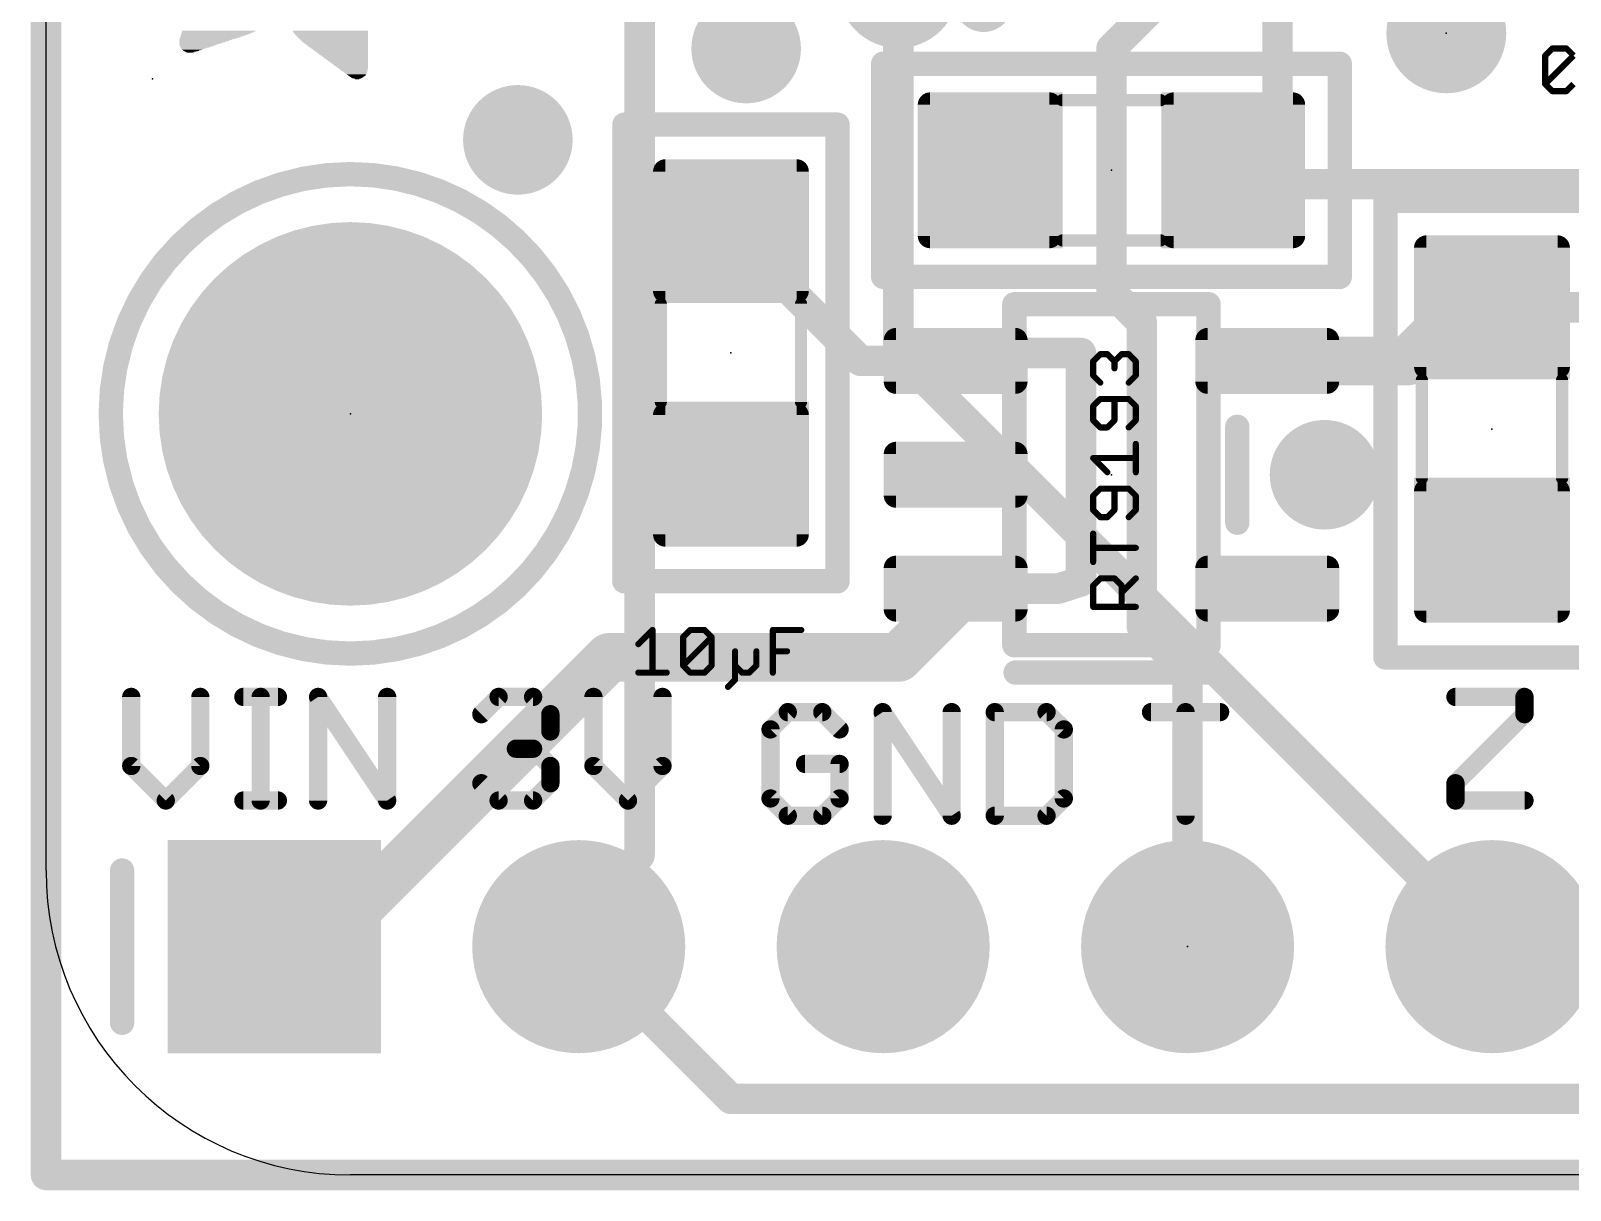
# Model space of a CAD drawing. Extents: x -1.8 to 17.6, y -13.6 to 5.7.
# Drawn here: x -1.75 to 11.09, y -13.56 to -3.89 of the extents above; entities that cross this region are included whole.
import ezdxf

# ---------------------------------------------------------------- set-up
doc = ezdxf.new("R2010")
doc.units = 0
for name, color, linetype in [('1', 12, 'CONTINUOUS'), ('16', 132, 'CONTINUOUS'), ('17', 110, 'CONTINUOUS'), ('18', 110, 'CONTINUOUS'), ('20', 53, 'CONTINUOUS'), ('21', 40, 'CONTINUOUS'), ('23', 40, 'CONTINUOUS'), ('27', 253, 'CONTINUOUS'), ('51', 253, 'CONTINUOUS')]:
    doc.layers.add(name, color=color, linetype=linetype)

# ---------------------------------------------------------------- blocks, each defined once
blk = doc.blocks.new('RECT')
blk.add_solid([(-0.5, -0.5), (0.5, -0.5), (-0.5, 0.5), (0.5, 0.5)])
blk = doc.blocks.new('RECT192000X208000R17')
at = {"const_width": 0.102}
blk.add_lwpolyline([(0.549, -0.548), (0.549, 0.548, 0.4142), (0.498, 0.599), (-0.498, 0.599, 0.4142), (-0.549, 0.548), (-0.549, -0.548, 0.4142), (-0.498, -0.599), (0.498, -0.599, 0.4142)], format="xyb", close=True, dxfattribs=at)
blk.add_solid([(-0.5234, -0.5734), (0.5234, -0.5734), (-0.5234, 0.5734), (0.5234, 0.5734)])
blk = doc.blocks.new('PIE')
at = {"const_width": 0.5}
blk.add_lwpolyline([(0, -0.25, 1), (0, 0.25, 1), (0, -0.25)], format="xyb", dxfattribs=at)
blk = doc.blocks.new('SQUAREP')
blk.add_solid([(-0.5, -0.5), (0.5, -0.5), (-0.5, 0.5), (0.5, 0.5)])
blk = doc.blocks.new('ROUNDP')
at = {"const_width": 0.5}
blk.add_lwpolyline([(0, -0.25, 1), (0, 0.25, 1), (0, -0.25)], format="xyb", dxfattribs=at)
blk = doc.blocks.new('RECT88000X192000R37')
at = {"const_width": 0.1018}
blk.add_lwpolyline([(0.2241, -0.4982), (0.2241, 0.4982, 0.4142), (0.1733, 0.5491), (-0.1733, 0.5491, 0.4142), (-0.2241, 0.4982), (-0.2241, -0.4982, 0.4142), (-0.1733, -0.5491), (0.1733, -0.5491, 0.4142)], format="xyb", close=True, dxfattribs=at)
blk.add_solid([(-0.1987, -0.5237), (0.1987, -0.5237), (-0.1987, 0.5237), (0.1987, 0.5237)])
blk = doc.blocks.new('ROUNDV')
at = {"const_width": 0.5}
blk.add_lwpolyline([(0, -0.25, 1), (0, 0.25, 1), (0, -0.25)], format="xyb", dxfattribs=at)

msp = doc.modelspace()

# ---------------------------------------------------------------- linework, layer by layer
at = {"layer": '1'}
for points, const_width in [([(-1.6256, -13.4366), (-1.6256, 5.6134)], 0.254), ([(8.6494, -2.872), (8.6494, -5.1696)], 0.254), ([(7.6494, -3.6536), (7.2644, -4.0386)], 0.254), ([(7.2644, -4.0386), (7.2644, -6.0706)], 0.254), ([(8.6494, -5.1696), (8.2804, -5.0546)], 0.254), ([(8.6494, -5.1696), (12.0904, -5.1696)], 0.254), ([(5.1714, -6.6446), (4.0894, -5.5626)], 0.254), ([(9.7384, -6.6446), (10.5664, -5.8166)], 0.4064), ([(10.5664, -5.8166), (10.4394, -6.1976)], 0.4064), ([(7.2644, -6.0706), (7.5184, -6.3246)], 0.254), ([(11.5824, -6.1976), (10.4394, -6.1976)], 0.254), ([(7.5184, -6.3246), (7.5184, -8.8646)], 0.254), ([(5.9643, -6.6446), (5.1714, -6.6446)], 0.254), ([(6.5383, -6.5786), (5.9643, -6.6446)], 0.254), ([(6.5024, -6.5786), (6.5383, -6.5786)], 0.254), ([(7.0104, -6.5786), (6.5383, -6.5786)], 0.254), ([(7.0104, -8.4836), (7.0104, -6.5786)], 0.254), ([(8.5645, -6.6446), (9.7384, -6.6446)], 0.4064), ([(5.4864, -9.1186), (6.0604, -8.5446)], 0.4064), ([(6.0604, -8.5446), (5.9643, -8.5446)], 0.4064), ([(5.9643, -8.5446), (6.8224, -8.5446)], 0.254), ([(6.8224, -8.5446), (7.0104, -8.4836)], 0.254), ([(7.5184, -8.8646), (7.8994, -9.2456)], 0.254), ([(3.0734, -9.1186), (0.6604, -11.5316)], 0.4064), ([(3.0734, -9.1186), (5.4864, -9.1186)], 0.4064), ([(7.8994, -9.2456), (7.8994, -11.5316)], 0.254), ([(0.6604, -11.5316), (0.2794, -11.5316)], 0.4064), ([(4.0894, -12.8016), (2.8194, -11.5316)], 0.254), ([(11.4554, -12.8016), (4.0894, -12.8016)], 0.254), ([(17.4244, -13.4366), (-1.6256, -13.4366)], 0.254)]:
    msp.add_lwpolyline(points, dxfattribs=dict(at, const_width=const_width))
for points, const_width in [([(7.3279, -4.0386, 1), (7.2009, -4.0386)], 0.127), ([(7.2195, -3.9937, 1), (7.3093, -4.0835)], 0.127), ([(8.2993, -4.994, 1), (8.2615, -5.1152)], 0.127), ([(8.6494, -5.1061, 1), (8.6494, -5.2331)], 0.127), ([(8.5859, -5.1696, 1), (8.7129, -5.1696)], 0.127), ([(8.6305, -5.2302, 1), (8.6683, -5.109)], 0.127), ([(4.1343, -5.5177, 1), (4.0445, -5.6075)], 0.127), ([(10.6628, -5.8487, 1), (10.47, -5.7845)], 0.2032), ([(10.6382, -5.8884, 1), (10.4946, -5.7448)], 0.2032), ([(7.3093, -6.0257, 1), (7.2195, -6.1155)], 0.127), ([(7.2009, -6.0706, 1), (7.3279, -6.0706)], 0.127), ([(10.343, -6.1655, 1), (10.5358, -6.2297)], 0.2032), ([(10.4394, -6.1341, 1), (10.4394, -6.2611)], 0.127), ([(7.5819, -6.3246, 1), (7.4549, -6.3246)], 0.127), ([(7.4735, -6.3695, 1), (7.5633, -6.2797)], 0.127), ([(5.1714, -6.5811, 1), (5.1714, -6.7081)], 0.127), ([(5.1265, -6.6895, 1), (5.2163, -6.5997)], 0.127), ([(5.957, -6.5815, 1), (5.9716, -6.7077)], 0.127), ([(5.9643, -6.7081, 1), (5.9643, -6.5811)], 0.127), ([(6.5024, -6.5151, 1), (6.5024, -6.6421)], 0.127), ([(6.5383, -6.5151, 1), (6.5383, -6.6421)], 0.127), ([(6.5456, -6.6417, 1), (6.531, -6.5155)], 0.127), ([(6.5383, -6.6421, 1), (6.5383, -6.5151)], 0.127), ([(7.0739, -6.5786, 1), (6.9469, -6.5786)], 0.127), ([(7.0104, -6.6421, 1), (7.0104, -6.5151)], 0.127), ([(8.5645, -6.543, 1), (8.5645, -6.7462)], 0.2032), ([(9.6666, -6.5728, 1), (9.8102, -6.7164)], 0.2032), ([(9.7384, -6.7462, 1), (9.7384, -6.543)], 0.2032), ([(5.9643, -8.443, 1), (5.9643, -8.6462)], 0.2032), ([(6.1322, -8.6164, 1), (5.9886, -8.4728)], 0.2032), ([(6.0604, -8.6462, 1), (6.0604, -8.443)], 0.2032), ([(5.9643, -8.4811, 1), (5.9643, -8.6081)], 0.127), ([(6.8028, -8.4842, 1), (6.842, -8.605)], 0.127), ([(6.8224, -8.6081, 1), (6.8224, -8.4811)], 0.127), ([(6.9469, -8.4836, 1), (7.0739, -8.4836)], 0.127), ([(7.03, -8.544, 1), (6.9908, -8.4232)], 0.127), ([(7.5633, -8.8197, 1), (7.4735, -8.9095)], 0.127), ([(7.4549, -8.8646, 1), (7.5819, -8.8646)], 0.127), ([(3.0734, -9.017, 1), (3.0734, -9.2202)], 0.2032), ([(3.1452, -9.1904, 1), (3.0016, -9.0468)], 0.2032), ([(5.4146, -9.0468, 1), (5.5582, -9.1904)], 0.2032), ([(5.4864, -9.2202, 1), (5.4864, -9.017)], 0.2032), ([(7.9629, -9.2456, 1), (7.8359, -9.2456)], 0.127), ([(7.8545, -9.2905, 1), (7.9443, -9.2007)], 0.127), ([(0.2794, -11.43, 1), (0.2794, -11.6332)], 0.2032), ([(0.5886, -11.4598, 1), (0.7322, -11.6034)], 0.2032), ([(0.6604, -11.6332, 1), (0.6604, -11.43)], 0.2032), ([(2.8643, -11.4867, 1), (2.7745, -11.5765)], 0.127), ([(7.8359, -11.5316, 1), (7.9629, -11.5316)], 0.127), ([(4.0894, -12.7381, 1), (4.0894, -12.8651)], 0.127), ([(4.0445, -12.8465, 1), (4.1343, -12.7567)], 0.127), ([(-1.6256, -13.3731, 1), (-1.6256, -13.5001)], 0.127), ([(-1.6891, -13.4366, 1), (-1.5621, -13.4366)], 0.127)]:
    msp.add_lwpolyline(points, format="xyb", dxfattribs=dict(at, const_width=const_width))
at = {"layer": '16', "const_width": 0.254}
for points in [[(-1.6256, -13.4366), (-1.6256, 5.6134)], [(3.3274, -3.4036), (3.3274, -10.7696)], [(5.4864, -6.5786), (5.4864, -3.5306)], [(10.4394, -11.5316), (5.4864, -6.5786)], [(3.3274, -10.7696), (2.8194, -11.2776)], [(2.8194, -11.2776), (2.8194, -11.5316)], [(17.4244, -13.4366), (-1.6256, -13.4366)]]:
    msp.add_lwpolyline(points, dxfattribs=at)
at = {"layer": '16', "const_width": 0.127}
for points in [[(5.5313, -6.5337, 1), (5.4415, -6.6235)], [(5.4229, -6.5786, 1), (5.5499, -6.5786)], [(3.3723, -10.8145, 1), (3.2825, -10.7247)], [(3.2639, -10.7696, 1), (3.3909, -10.7696)], [(2.8829, -11.2776, 1), (2.7559, -11.2776)], [(2.7745, -11.2327, 1), (2.8643, -11.3225)], [(10.3945, -11.5765, 1), (10.4843, -11.4867)], [(2.7559, -11.5316, 1), (2.8829, -11.5316)], [(-1.6256, -13.3731, 1), (-1.6256, -13.5001)], [(-1.6891, -13.4366, 1), (-1.5621, -13.4366)]]:
    msp.add_lwpolyline(points, format="xyb", dxfattribs=at)
at = {"layer": '20'}
for p, q in [((-1.6256, -10.8966), (-1.6256, 3.0734)), ((14.8844, -13.4366), (0.9144, -13.4366))]:
    msp.add_line(p, q, dxfattribs=at)
msp.add_arc((0.9144, -10.8966), 2.54, 180, 270, dxfattribs=at)
at = {"layer": '21'}
for points, const_width in [([(6.1976, -3.8372, 1), (6.1976, -3.478, 1), (6.1976, -3.8372)], 0.127), ([(5.4102, -4.1656, 1), (5.3086, -4.1656)], 0.1016), ([(5.3594, -4.1148, 1), (5.3594, -4.2164)], 0.1016), ([(9.2202, -4.1656, 1), (9.1186, -4.1656)], 0.1016), ([(9.1694, -4.2164, 1), (9.1694, -4.1148)], 0.1016), ([(3.2512, -4.6736, 1), (3.1496, -4.6736)], 0.1016), ([(3.2004, -4.6228, 1), (3.2004, -4.7244)], 0.1016), ([(5.0292, -4.6736, 1), (4.9276, -4.6736)], 0.1016), ([(4.9784, -4.7244, 1), (4.9784, -4.6228)], 0.1016), ([(0.9144, -9.0866, 1), (0.9144, -5.0866, 1), (0.9144, -9.0866)], 0.2032), ([(9.6012, -5.3086, 1), (9.4996, -5.3086)], 0.1016), ([(9.5504, -5.2578, 1), (9.5504, -5.3594)], 0.1016), ([(5.3594, -5.8928, 1), (5.3594, -5.9944)], 0.1016), ([(5.3086, -5.9436, 1), (5.4102, -5.9436)], 0.1016), ([(6.4644, -5.8938, 1), (6.4644, -5.9954)], 0.1016), ([(8.0644, -5.9954, 1), (8.0644, -5.8938)], 0.1016), ([(9.1186, -5.9436, 1), (9.2202, -5.9436)], 0.1016), ([(9.1694, -5.9944, 1), (9.1694, -5.8928)], 0.1016), ([(8.3652, -7.1946, 1), (8.2636, -7.1946)], 0.1016), ([(8.2636, -7.9946, 1), (8.3652, -7.9946)], 0.1016), ([(3.2004, -8.4328, 1), (3.2004, -8.5344)], 0.1016), ([(3.1496, -8.4836, 1), (3.2512, -8.4836)], 0.1016), ([(4.9276, -8.4836, 1), (5.0292, -8.4836)], 0.1016), ([(4.9784, -8.5344, 1), (4.9784, -8.4328)], 0.1016), ([(9.5504, -9.0678, 1), (9.5504, -9.1694)], 0.1016), ([(9.4996, -9.1186, 1), (9.6012, -9.1186)], 0.1016), ([(6.4644, -9.1938, 1), (6.4644, -9.2954)], 0.1016), ([(8.0644, -9.2954, 1), (8.0644, -9.1938)], 0.1016), ([(-0.8763, -9.4481, 1), (-0.9525, -9.4481)], 0.0762), ([(-0.3001, -9.4481, 1), (-0.3763, -9.4481)], 0.0762), ([(0.0211, -9.41, 1), (0.0211, -9.4862)], 0.0762), ([(0.2033, -9.4481, 1), (0.1271, -9.4481)], 0.0762), ([(0.3092, -9.4862, 1), (0.3092, -9.41)], 0.0762), ([(0.6765, -9.4269, 1), (0.6131, -9.4692)], 0.0762), ([(0.6829, -9.4481, 1), (0.6067, -9.4481)], 0.0762), ([(1.2591, -9.4481, 1), (1.1829, -9.4481)], 0.0762), ([(2.1507, -9.41, 1), (2.1507, -9.4862)], 0.0762), ([(2.1776, -9.475, 1), (2.1237, -9.4211)], 0.0762), ([(2.4657, -9.4211, 1), (2.4118, -9.475)], 0.0762), ([(2.4388, -9.4862, 1), (2.4388, -9.41)], 0.0762), ([(2.9802, -9.4481, 1), (2.904, -9.4481)], 0.0762), ([(3.5564, -9.4481, 1), (3.4802, -9.4481)], 0.0762), ([(10.1346, -9.41, 1), (10.1346, -9.4862)], 0.0762), ([(10.7489, -9.4481, 1), (10.6727, -9.4481)], 0.0762), ([(10.7108, -9.4862, 1), (10.7108, -9.41)], 0.0762), ([(4.5637, -9.537, 1), (4.5637, -9.6132)], 0.0762), ([(4.5906, -9.602, 1), (4.5367, -9.5481)], 0.0762), ([(4.8787, -9.5481, 1), (4.8248, -9.602)], 0.0762), ([(4.8518, -9.6132, 1), (4.8518, -9.537)], 0.0762), ([(5.3868, -9.5539, 1), (5.3234, -9.5962)], 0.0762), ([(5.3932, -9.5751, 1), (5.317, -9.5751)], 0.0762), ([(5.9694, -9.5751, 1), (5.8932, -9.5751)], 0.0762), ([(6.3287, -9.5751, 1), (6.2525, -9.5751)], 0.0762), ([(6.2906, -9.537, 1), (6.2906, -9.6132)], 0.0762), ([(6.7497, -9.5481, 1), (6.6959, -9.602)], 0.0762), ([(6.7228, -9.6132, 1), (6.7228, -9.537)], 0.0762), ([(7.5946, -9.537, 1), (7.5946, -9.6132)], 0.0762), ([(7.9208, -9.5751, 1), (7.8446, -9.5751)], 0.0762), ([(8.1708, -9.6132, 1), (8.1708, -9.537)], 0.0762), ([(1.9797, -9.5652, 1), (2.0335, -9.6191)], 0.0762), ([(2.6209, -9.5921, 1), (2.5447, -9.5921)], 0.0762), ([(2.5559, -9.6191, 1), (2.6098, -9.5652)], 0.0762), ([(10.6727, -9.5921, 1), (10.7489, -9.5921)], 0.0762), ([(10.7378, -9.6191, 1), (10.6839, -9.5652)], 0.0762), ([(2.5447, -9.7362, 1), (2.6209, -9.7362)], 0.0762), ([(2.6098, -9.7631, 1), (2.5559, -9.7092)], 0.0762), ([(4.4577, -9.7191, 1), (4.3815, -9.7191)], 0.0762), ([(4.3927, -9.6922, 1), (4.4465, -9.7461)], 0.0762), ([(4.9689, -9.7461, 1), (5.0228, -9.6922)], 0.0762), ([(6.905, -9.7191, 1), (6.8288, -9.7191)], 0.0762), ([(6.8399, -9.7461, 1), (6.8938, -9.6922)], 0.0762), ([(2.2947, -9.8421, 1), (2.2947, -9.9183)], 0.0762), ([(2.4657, -9.8533, 1), (2.4118, -9.9072)], 0.0762), ([(2.4118, -9.8533, 1), (2.4657, -9.9072)], 0.0762), ([(2.4388, -9.9183, 1), (2.4388, -9.8421)], 0.0762), ([(-0.8875, -9.9973, 1), (-0.9413, -10.0512)], 0.0762), ([(-0.9525, -10.0243, 1), (-0.8763, -10.0243)], 0.0762), ([(-0.3763, -10.0243, 1), (-0.3001, -10.0243)], 0.0762), ([(-0.3112, -10.0512, 1), (-0.3651, -9.9973)], 0.0762), ([(2.6209, -10.0243, 1), (2.5447, -10.0243)], 0.0762), ([(2.5559, -10.0512, 1), (2.6098, -9.9973)], 0.0762), ([(2.9691, -9.9973, 1), (2.9152, -10.0512)], 0.0762), ([(2.904, -10.0243, 1), (2.9802, -10.0243)], 0.0762), ([(3.4802, -10.0243, 1), (3.5564, -10.0243)], 0.0762), ([(3.5453, -10.0512, 1), (3.4914, -9.9973)], 0.0762), ([(4.7077, -9.9691, 1), (4.7077, -10.0453)], 0.0762), ([(5.0339, -10.0072, 1), (4.9577, -10.0072)], 0.0762), ([(4.9958, -10.0453, 1), (4.9958, -9.9691)], 0.0762), ([(2.0335, -10.1414, 1), (1.9797, -10.1953)], 0.0762), ([(2.5447, -10.1683, 1), (2.6209, -10.1683)], 0.0762), ([(2.6098, -10.1953, 1), (2.5559, -10.1414)], 0.0762), ([(10.1727, -10.1683, 1), (10.0965, -10.1683)], 0.0762), ([(10.1077, -10.1414, 1), (10.1615, -10.1953)], 0.0762), ([(-0.6532, -10.2855, 1), (-0.5993, -10.3393)], 0.0762), ([(-0.6532, -10.3393, 1), (-0.5993, -10.2855)], 0.0762), ([(0.0211, -10.2743, 1), (0.0211, -10.3505)], 0.0762), ([(0.1271, -10.3124, 1), (0.2033, -10.3124)], 0.0762), ([(0.3092, -10.3505, 1), (0.3092, -10.2743)], 0.0762), ([(0.6067, -10.3124, 1), (0.6829, -10.3124)], 0.0762), ([(1.1829, -10.3124, 1), (1.2591, -10.3124)], 0.0762), ([(1.1893, -10.3335, 1), (1.2527, -10.2913)], 0.0762), ([(2.1507, -10.2743, 1), (2.1507, -10.3505)], 0.0762), ([(2.1237, -10.3393, 1), (2.1776, -10.2855)], 0.0762), ([(2.4118, -10.2855, 1), (2.4657, -10.3393)], 0.0762), ([(2.4388, -10.3505, 1), (2.4388, -10.2743)], 0.0762), ([(3.2033, -10.2855, 1), (3.2572, -10.3393)], 0.0762), ([(3.2033, -10.3393, 1), (3.2572, -10.2855)], 0.0762), ([(4.4465, -10.2684, 1), (4.3927, -10.3223)], 0.0762), ([(4.3815, -10.2953, 1), (4.4577, -10.2953)], 0.0762), ([(4.9577, -10.2953, 1), (5.0339, -10.2953)], 0.0762), ([(5.0228, -10.3223, 1), (4.9689, -10.2684)], 0.0762), ([(6.8288, -10.2953, 1), (6.905, -10.2953)], 0.0762), ([(6.8938, -10.3223, 1), (6.8399, -10.2684)], 0.0762), ([(10.1346, -10.2743, 1), (10.1346, -10.3505)], 0.0762), ([(10.0965, -10.3124, 1), (10.1727, -10.3124)], 0.0762), ([(10.7108, -10.3505, 1), (10.7108, -10.2743)], 0.0762), ([(4.5637, -10.4013, 1), (4.5637, -10.4775)], 0.0762), ([(4.5367, -10.4663, 1), (4.5906, -10.4125)], 0.0762), ([(4.8248, -10.4125, 1), (4.8787, -10.4663)], 0.0762), ([(4.8518, -10.4775, 1), (4.8518, -10.4013)], 0.0762), ([(5.317, -10.4394, 1), (5.3932, -10.4394)], 0.0762), ([(5.8932, -10.4394, 1), (5.9694, -10.4394)], 0.0762), ([(5.8996, -10.4605, 1), (5.963, -10.4183)], 0.0762), ([(6.2906, -10.4013, 1), (6.2906, -10.4775)], 0.0762), ([(6.2525, -10.4394, 1), (6.3287, -10.4394)], 0.0762), ([(6.6959, -10.4125, 1), (6.7497, -10.4663)], 0.0762), ([(6.7228, -10.4775, 1), (6.7228, -10.4013)], 0.0762), ([(7.8446, -10.4394, 1), (7.9208, -10.4394)], 0.0762)]:
    msp.add_lwpolyline(points, format="xyb", dxfattribs=dict(at, const_width=const_width))
for points, const_width in [([(5.3594, -5.9436), (5.3594, -4.1656)], 0.2032), ([(5.3594, -4.1656), (9.1694, -4.1656)], 0.2032), ([(9.1694, -4.1656), (9.1694, -5.9436)], 0.2032), ([(3.2004, -8.4836), (3.2004, -4.6736)], 0.2032), ([(3.2004, -4.6736), (4.9784, -4.6736)], 0.2032), ([(4.9784, -4.6736), (4.9784, -8.4836)], 0.2032), ([(9.5504, -9.1186), (9.5504, -5.3086)], 0.2032), ([(9.5504, -5.3086), (11.3284, -5.3086)], 0.2032), ([(9.1694, -5.9436), (5.3594, -5.9436)], 0.2032), ([(8.0644, -5.9446), (6.4644, -5.9446)], 0.2032), ([(8.3144, -7.1946), (8.3144, -7.9946)], 0.2032), ([(4.9784, -8.4836), (3.2004, -8.4836)], 0.2032), ([(11.3284, -9.1186), (9.5504, -9.1186)], 0.2032), ([(8.0644, -9.2446), (6.4644, -9.2446)], 0.2032), ([(-0.9144, -9.4481), (-0.9144, -10.0243)], 0.1524), ([(-0.3382, -10.0243), (-0.3382, -9.4481)], 0.1524), ([(0.0211, -9.4481), (0.3092, -9.4481)], 0.1524), ([(0.1652, -10.3124), (0.1652, -9.4481)], 0.1524), ([(0.6448, -10.3124), (0.6448, -9.4481)], 0.1524), ([(0.6448, -9.4481), (1.221, -10.3124)], 0.1524), ([(1.221, -10.3124), (1.221, -9.4481)], 0.1524), ([(2.0066, -9.5921), (2.1507, -9.4481)], 0.1524), ([(2.1507, -9.4481), (2.4388, -9.4481)], 0.1524), ([(2.4388, -9.4481), (2.5828, -9.5921)], 0.1524), ([(2.9421, -9.4481), (2.9421, -10.0243)], 0.1524), ([(3.5183, -10.0243), (3.5183, -9.4481)], 0.1524), ([(10.1346, -9.4481), (10.7108, -9.4481)], 0.1524), ([(10.7108, -9.4481), (10.7108, -9.5921)], 0.1524), ([(4.5637, -9.5751), (4.4196, -9.7191)], 0.1524), ([(4.8518, -9.5751), (4.5637, -9.5751)], 0.1524), ([(4.9958, -9.7191), (4.8518, -9.5751)], 0.1524), ([(5.3551, -10.4394), (5.3551, -9.5751)], 0.1524), ([(5.3551, -9.5751), (5.9313, -10.4394)], 0.1524), ([(5.9313, -10.4394), (5.9313, -9.5751)], 0.1524), ([(6.2906, -9.5751), (6.2906, -10.4394)], 0.1524), ([(6.7228, -9.5751), (6.2906, -9.5751)], 0.1524), ([(6.8669, -9.7191), (6.7228, -9.5751)], 0.1524), ([(7.5946, -9.5751), (8.1708, -9.5751)], 0.1524), ([(7.8827, -10.4394), (7.8827, -9.5751)], 0.1524), ([(2.5828, -9.5921), (2.5828, -9.7362)], 0.1524), ([(10.7108, -9.5921), (10.1346, -10.1683)], 0.1524), ([(2.5828, -9.7362), (2.4388, -9.8802)], 0.1524), ([(4.4196, -9.7191), (4.4196, -10.2953)], 0.1524), ([(6.8669, -10.2953), (6.8669, -9.7191)], 0.1524), ([(2.4388, -9.8802), (2.2947, -9.8802)], 0.1524), ([(2.4388, -9.8802), (2.5828, -10.0243)], 0.1524), ([(-0.9144, -10.0243), (-0.6263, -10.3124)], 0.1524), ([(-0.6263, -10.3124), (-0.3382, -10.0243)], 0.1524), ([(2.5828, -10.0243), (2.5828, -10.1683)], 0.1524), ([(2.9421, -10.0243), (3.2302, -10.3124)], 0.1524), ([(3.2302, -10.3124), (3.5183, -10.0243)], 0.1524), ([(4.9958, -10.0072), (4.7077, -10.0072)], 0.1524), ([(4.9958, -10.2953), (4.9958, -10.0072)], 0.1524), ([(2.1507, -10.3124), (2.0066, -10.1683)], 0.1524), ([(2.5828, -10.1683), (2.4388, -10.3124)], 0.1524), ([(10.1346, -10.1683), (10.1346, -10.3124)], 0.1524), ([(0.0211, -10.3124), (0.3092, -10.3124)], 0.1524), ([(2.4388, -10.3124), (2.1507, -10.3124)], 0.1524), ([(4.4196, -10.2953), (4.5637, -10.4394)], 0.1524), ([(4.8518, -10.4394), (4.9958, -10.2953)], 0.1524), ([(6.7228, -10.4394), (6.8669, -10.2953)], 0.1524), ([(10.1346, -10.3124), (10.7108, -10.3124)], 0.1524), ([(4.5637, -10.4394), (4.8518, -10.4394)], 0.1524), ([(6.2906, -10.4394), (6.7228, -10.4394)], 0.1524)]:
    msp.add_lwpolyline(points, dxfattribs=dict(at, const_width=const_width))
at = {"layer": '23'}
for p in [(10.0584, -3.9116), (-0.7366, -4.2926), (7.2644, -5.0546), (4.0894, -6.5786), (0.9144, -7.0866), (10.4394, -7.2136), (7.2644, -7.5946), (7.8994, -11.5316)]:
    msp.add_point(p, dxfattribs=at)
at = {"layer": '27', "const_width": 0.0508}
for points in [[(10.8831, -4.0976), (10.9424, -4.0383)], [(10.8831, -4.3349), (10.8831, -4.0976)], [(10.8831, -4.3349), (11.1203, -4.0976)], [(10.9424, -4.0383), (11.061, -4.0383)], [(11.061, -4.0383), (11.1203, -4.0976)], [(10.9424, -4.3942), (10.8831, -4.3349)], [(11.1203, -4.3349), (11.061, -4.3942)], [(11.061, -4.3942), (10.9424, -4.3942)], [(7.1117, -6.6479), (7.171, -6.5885)], [(7.1117, -6.7665), (7.1117, -6.6479)], [(7.171, -6.5885), (7.2303, -6.5885)], [(7.2303, -6.5885), (7.2896, -6.6479)], [(7.2896, -6.6479), (7.349, -6.5885)], [(7.2896, -6.6479), (7.2896, -6.7072)], [(7.349, -6.5885), (7.4083, -6.5885)], [(7.4083, -6.5885), (7.4676, -6.6479)], [(7.4676, -6.6479), (7.4676, -6.7665)], [(7.171, -6.8258), (7.1117, -6.7665)], [(7.4676, -6.7665), (7.4083, -6.8258)], [(7.171, -6.9628), (7.1117, -7.0221)], [(7.1117, -7.0221), (7.1117, -7.1407)], [(7.4083, -6.9628), (7.171, -6.9628)], [(7.2896, -7.1407), (7.2896, -6.9628)], [(7.4676, -7.0221), (7.4083, -6.9628)], [(7.4676, -7.1407), (7.4676, -7.0221)], [(7.1117, -7.1407), (7.171, -7.2)], [(7.171, -7.2), (7.2303, -7.2)], [(7.2303, -7.2), (7.2896, -7.1407)], [(7.4083, -7.2), (7.4676, -7.1407)], [(7.4676, -7.5742), (7.4676, -7.337)], [(7.2303, -7.5742), (7.1117, -7.4556)], [(7.1117, -7.4556), (7.4676, -7.4556)], [(7.171, -7.7112), (7.1117, -7.7705)], [(7.4083, -7.7112), (7.171, -7.7112)], [(7.2896, -7.8891), (7.2896, -7.7112)], [(7.4676, -7.7705), (7.4083, -7.7112)], [(7.1117, -7.7705), (7.1117, -7.8891)], [(7.4676, -7.8891), (7.4676, -7.7705)], [(7.1117, -7.8891), (7.171, -7.9484)], [(7.171, -7.9484), (7.2303, -7.9484)], [(7.2303, -7.9484), (7.2896, -7.8891)], [(7.4083, -7.9484), (7.4676, -7.8891)], [(7.1117, -8.3226), (7.1117, -8.0854)], [(7.4676, -8.204), (7.1117, -8.204)], [(7.1117, -8.5189), (7.171, -8.4596)], [(7.171, -8.4596), (7.2896, -8.4596)], [(7.2896, -8.4596), (7.349, -8.5189)], [(7.349, -8.5782), (7.4676, -8.4596)], [(7.1117, -8.6968), (7.1117, -8.5189)], [(7.349, -8.5189), (7.349, -8.6968)], [(7.4676, -8.6968), (7.1117, -8.6968)], [(3.3164, -9.0083), (3.435, -8.8897)], [(3.435, -8.8897), (3.435, -9.2456)], [(3.6906, -8.949), (3.7499, -8.8897)], [(3.6906, -9.1863), (3.6906, -8.949)], [(3.6906, -9.1863), (3.9278, -8.949)], [(3.7499, -8.8897), (3.8685, -8.8897)], [(3.8685, -8.8897), (3.9278, -8.949)], [(3.9278, -8.949), (3.9278, -9.1863)], [(4.439, -9.2456), (4.439, -8.8897)], [(4.439, -8.8897), (4.6763, -8.8897)], [(4.1241, -9.0677), (4.1241, -9.1863)], [(4.3021, -9.1863), (4.3021, -9.0677)], [(4.439, -9.0677), (4.5576, -9.0677)], [(3.3164, -9.2456), (3.5536, -9.2456)], [(3.7499, -9.2456), (3.6906, -9.1863)], [(3.8685, -9.2456), (3.7499, -9.2456)], [(3.9278, -9.1863), (3.8685, -9.2456)], [(4.1241, -9.1863), (4.1834, -9.2456)], [(4.1241, -9.1863), (4.1241, -9.3049)], [(4.1834, -9.2456), (4.2427, -9.2456)], [(4.2427, -9.2456), (4.3021, -9.1863)], [(4.1241, -9.3049), (4.0648, -9.3642)]]:
    msp.add_lwpolyline(points, dxfattribs=at)
at = {"layer": '27', "const_width": 0.0254}
for points in [[(10.8958, -4.0976, 1), (10.8704, -4.0976)], [(10.8741, -4.0886, 1), (10.892, -4.1066)], [(10.9424, -4.0256, 1), (10.9424, -4.051)], [(10.9514, -4.0473, 1), (10.9334, -4.0293)], [(11.07, -4.0293, 1), (11.052, -4.0473)], [(11.061, -4.051, 1), (11.061, -4.0256)], [(10.892, -4.3259, 1), (10.8741, -4.3439)], [(10.8741, -4.3259, 1), (10.892, -4.3439)], [(10.8704, -4.3349, 1), (10.8958, -4.3349)], [(10.9424, -4.3815, 1), (10.9424, -4.4069)], [(10.9334, -4.4032, 1), (10.9514, -4.3852)], [(11.052, -4.3852, 1), (11.07, -4.4032)], [(11.061, -4.4069, 1), (11.061, -4.3815)], [(7.1244, -6.6479, 1), (7.099, -6.6479)], [(7.1027, -6.6389, 1), (7.1207, -6.6568)], [(7.171, -6.5758, 1), (7.171, -6.6012)], [(7.18, -6.5975, 1), (7.162, -6.5796)], [(7.2393, -6.5796, 1), (7.2214, -6.5975)], [(7.2303, -6.6012, 1), (7.2303, -6.5758)], [(7.3023, -6.6479, 1), (7.277, -6.6479)], [(7.2807, -6.6389, 1), (7.2986, -6.6568)], [(7.2807, -6.6568, 1), (7.2986, -6.6389)], [(7.349, -6.5758, 1), (7.349, -6.6012)], [(7.3579, -6.5975, 1), (7.34, -6.5796)], [(7.4173, -6.5796, 1), (7.3993, -6.5975)], [(7.4083, -6.6012, 1), (7.4083, -6.5758)], [(7.4803, -6.6479, 1), (7.4549, -6.6479)], [(7.4586, -6.6568, 1), (7.4766, -6.6389)], [(7.1207, -6.7575, 1), (7.1027, -6.7755)], [(7.099, -6.7665, 1), (7.1244, -6.7665)], [(7.162, -6.8348, 1), (7.18, -6.8168)], [(7.277, -6.7072, 1), (7.3023, -6.7072)], [(7.3993, -6.8168, 1), (7.4173, -6.8348)], [(7.4549, -6.7665, 1), (7.4803, -6.7665)], [(7.4766, -6.7755, 1), (7.4586, -6.7575)], [(7.1244, -7.0221, 1), (7.099, -7.0221)], [(7.1027, -7.0131, 1), (7.1207, -7.0311)], [(7.171, -6.9501, 1), (7.171, -6.9755)], [(7.18, -6.9717, 1), (7.162, -6.9538)], [(7.3023, -6.9628, 1), (7.277, -6.9628)], [(7.4173, -6.9538, 1), (7.3993, -6.9717)], [(7.4083, -6.9755, 1), (7.4083, -6.9501)], [(7.4803, -7.0221, 1), (7.4549, -7.0221)], [(7.4586, -7.0311, 1), (7.4766, -7.0131)], [(7.1207, -7.1317, 1), (7.1027, -7.1497)], [(7.099, -7.1407, 1), (7.1244, -7.1407)], [(7.171, -7.1873, 1), (7.171, -7.2127)], [(7.162, -7.209, 1), (7.18, -7.191)], [(7.2214, -7.191, 1), (7.2393, -7.209)], [(7.2303, -7.2127, 1), (7.2303, -7.1873)], [(7.277, -7.1407, 1), (7.3023, -7.1407)], [(7.2986, -7.1497, 1), (7.2807, -7.1317)], [(7.3993, -7.191, 1), (7.4173, -7.209)], [(7.4549, -7.1407, 1), (7.4803, -7.1407)], [(7.4766, -7.1497, 1), (7.4586, -7.1317)], [(7.4803, -7.337, 1), (7.4549, -7.337)], [(7.1207, -7.4466, 1), (7.1027, -7.4646)], [(7.1117, -7.4429, 1), (7.1117, -7.4683)], [(7.4676, -7.4683, 1), (7.4676, -7.4429)], [(7.2214, -7.5832, 1), (7.2393, -7.5652)], [(7.4549, -7.5742, 1), (7.4803, -7.5742)], [(7.171, -7.6985, 1), (7.171, -7.7239)], [(7.18, -7.7201, 1), (7.162, -7.7022)], [(7.3023, -7.7112, 1), (7.277, -7.7112)], [(7.4173, -7.7022, 1), (7.3993, -7.7201)], [(7.4083, -7.7239, 1), (7.4083, -7.6985)], [(7.1244, -7.7705, 1), (7.099, -7.7705)], [(7.1027, -7.7615, 1), (7.1207, -7.7795)], [(7.4803, -7.7705, 1), (7.4549, -7.7705)], [(7.4586, -7.7795, 1), (7.4766, -7.7615)], [(7.1207, -7.8801, 1), (7.1027, -7.8981)], [(7.099, -7.8891, 1), (7.1244, -7.8891)], [(7.171, -7.9357, 1), (7.171, -7.9611)], [(7.162, -7.9574, 1), (7.18, -7.9395)], [(7.2214, -7.9395, 1), (7.2393, -7.9574)], [(7.2303, -7.9611, 1), (7.2303, -7.9357)], [(7.277, -7.8891, 1), (7.3023, -7.8891)], [(7.2986, -7.8981, 1), (7.2807, -7.8801)], [(7.3993, -7.9395, 1), (7.4173, -7.9574)], [(7.4549, -7.8891, 1), (7.4803, -7.8891)], [(7.4766, -7.8981, 1), (7.4586, -7.8801)], [(7.1244, -8.0854, 1), (7.099, -8.0854)], [(7.1117, -8.1913, 1), (7.1117, -8.2167)], [(7.4676, -8.2167, 1), (7.4676, -8.1913)], [(7.099, -8.3226, 1), (7.1244, -8.3226)], [(7.171, -8.4469, 1), (7.171, -8.4723)], [(7.18, -8.4686, 1), (7.162, -8.4506)], [(7.2986, -8.4506, 1), (7.2807, -8.4686)], [(7.2896, -8.4723, 1), (7.2896, -8.4469)], [(7.4766, -8.4686, 1), (7.4586, -8.4506)], [(7.1244, -8.5189, 1), (7.099, -8.5189)], [(7.1027, -8.5099, 1), (7.1207, -8.5279)], [(7.3617, -8.5189, 1), (7.3363, -8.5189)], [(7.34, -8.5692, 1), (7.3579, -8.5872)], [(7.34, -8.5279, 1), (7.3579, -8.5099)], [(7.1117, -8.6841, 1), (7.1117, -8.7095)], [(7.099, -8.6968, 1), (7.1244, -8.6968)], [(7.3363, -8.6968, 1), (7.3617, -8.6968)], [(7.4676, -8.7095, 1), (7.4676, -8.6841)], [(3.3074, -8.9994, 1), (3.3253, -9.0173)], [(3.4477, -8.8897, 1), (3.4223, -8.8897)], [(3.444, -8.8987, 1), (3.426, -8.8807)], [(3.7033, -8.949, 1), (3.6779, -8.949)], [(3.6816, -8.94, 1), (3.6996, -8.958)], [(3.7499, -8.877, 1), (3.7499, -8.9024)], [(3.7589, -8.8987, 1), (3.7409, -8.8807)], [(3.8775, -8.8807, 1), (3.8595, -8.8987)], [(3.8685, -8.9024, 1), (3.8685, -8.877)], [(3.9405, -8.949, 1), (3.9151, -8.949)], [(3.9368, -8.958, 1), (3.9189, -8.94)], [(3.9189, -8.958, 1), (3.9368, -8.94)], [(4.4517, -8.8897, 1), (4.4263, -8.8897)], [(4.439, -8.877, 1), (4.439, -8.9024)], [(4.6763, -8.9024, 1), (4.6763, -8.877)], [(4.1368, -9.0677, 1), (4.1114, -9.0677)], [(4.3148, -9.0677, 1), (4.2894, -9.0677)], [(4.439, -9.0549, 1), (4.439, -9.0804)], [(4.5576, -9.0804, 1), (4.5576, -9.0549)], [(3.3164, -9.2329, 1), (3.3164, -9.2583)], [(3.4223, -9.2456, 1), (3.4477, -9.2456)], [(3.5536, -9.2583, 1), (3.5536, -9.2329)], [(3.6996, -9.1773, 1), (3.6816, -9.1953)], [(3.6816, -9.1773, 1), (3.6996, -9.1953)], [(3.6779, -9.1863, 1), (3.7033, -9.1863)], [(3.7499, -9.2329, 1), (3.7499, -9.2583)], [(3.7409, -9.2546, 1), (3.7589, -9.2366)], [(3.8595, -9.2366, 1), (3.8775, -9.2546)], [(3.8685, -9.2583, 1), (3.8685, -9.2329)], [(3.9151, -9.1863, 1), (3.9405, -9.1863)], [(3.9368, -9.1953, 1), (3.9189, -9.1773)], [(4.1331, -9.1773, 1), (4.1151, -9.1953)], [(4.1368, -9.1863, 1), (4.1114, -9.1863)], [(4.1114, -9.1863, 1), (4.1368, -9.1863)], [(4.1834, -9.2329, 1), (4.1834, -9.2583)], [(4.1744, -9.2546, 1), (4.1924, -9.2366)], [(4.2338, -9.2366, 1), (4.2517, -9.2546)], [(4.2427, -9.2583, 1), (4.2427, -9.2329)], [(4.2894, -9.1863, 1), (4.3148, -9.1863)], [(4.311, -9.1953, 1), (4.2931, -9.1773)], [(4.4263, -9.2456, 1), (4.4517, -9.2456)], [(4.0558, -9.3553, 1), (4.0738, -9.3732)], [(4.1114, -9.3049, 1), (4.1368, -9.3049)], [(4.1331, -9.3139, 1), (4.1151, -9.2959)]]:
    msp.add_lwpolyline(points, format="xyb", dxfattribs=at)
at = {"layer": '51'}
for points, const_width in [([(7.6744, -4.4696), (6.8544, -4.4696)], 0.1016), ([(7.6744, -5.6396), (6.8544, -5.6396)], 0.1016), ([(3.5044, -6.1686), (3.5044, -6.9886)], 0.1016), ([(4.6744, -6.1686), (4.6744, -6.9886)], 0.1016), ([(6.454, -9.017), (6.454, -6.1722)], 0.2032), ([(6.454, -6.1722), (8.0748, -6.1722)], 0.2032), ([(8.0748, -6.1722), (8.0748, -9.017)], 0.2032), ([(9.8544, -6.8036), (9.8544, -7.6236)], 0.1016), ([(11.0244, -6.8036), (11.0244, -7.6236)], 0.1016), ([(8.0748, -9.017), (6.454, -9.017)], 0.2032), ([(-0.9906, -10.8966), (-0.9906, -12.1666)], 0.2032)]:
    msp.add_lwpolyline(points, dxfattribs=dict(at, const_width=const_width))
for points, const_width in [([(6.8544, -4.4442, 1), (6.8544, -4.495)], 0.0508), ([(7.6744, -4.495, 1), (7.6744, -4.4442)], 0.0508), ([(6.8544, -5.6142, 1), (6.8544, -5.665)], 0.0508), ([(7.6744, -5.665, 1), (7.6744, -5.6142)], 0.0508), ([(3.5298, -6.1686, 1), (3.479, -6.1686)], 0.0508), ([(4.6998, -6.1686, 1), (4.649, -6.1686)], 0.0508), ([(6.5048, -6.1722, 1), (6.4032, -6.1722)], 0.1016), ([(6.454, -6.1214, 1), (6.454, -6.223)], 0.1016), ([(8.1256, -6.1722, 1), (8.024, -6.1722)], 0.1016), ([(8.0748, -6.223, 1), (8.0748, -6.1214)], 0.1016), ([(9.8798, -6.8036, 1), (9.829, -6.8036)], 0.0508), ([(11.0498, -6.8036, 1), (10.999, -6.8036)], 0.0508), ([(3.479, -6.9886, 1), (3.5298, -6.9886)], 0.0508), ([(4.649, -6.9886, 1), (4.6998, -6.9886)], 0.0508), ([(9.829, -7.6236, 1), (9.8798, -7.6236)], 0.0508), ([(10.999, -7.6236, 1), (11.0498, -7.6236)], 0.0508), ([(6.454, -8.9662, 1), (6.454, -9.0678)], 0.1016), ([(6.4032, -9.017, 1), (6.5048, -9.017)], 0.1016), ([(8.024, -9.017, 1), (8.1256, -9.017)], 0.1016), ([(8.0748, -9.0678, 1), (8.0748, -8.9662)], 0.1016), ([(-0.9398, -10.8966, 1), (-1.0414, -10.8966)], 0.1016), ([(-1.0414, -12.1666, 1), (-0.9398, -12.1666)], 0.1016)]:
    msp.add_lwpolyline(points, format="xyb", dxfattribs=dict(at, const_width=const_width))

# ---------------------------------------------------------------- block references
at = {"layer": '1'}
msp.add_blockref('PIE', (10.0584, -3.9116), dxfattribs=at)
for name, p, rotation in [('RECT192000X208000R17', (6.2484, -5.0546), 180), ('RECT192000X208000R17', (8.2804, -5.0546), 180), ('RECT192000X208000R17', (4.0894, -5.5626), 270), ('RECT192000X208000R17', (10.4394, -6.1976), 270), ('RECT88000X192000R37', (5.9643, -6.6446), 270), ('RECT88000X192000R37', (8.5645, -6.6446), 270), ('RECT192000X208000R17', (4.0894, -7.5946), 270), ('RECT88000X192000R37', (5.9643, -7.5946), 270), ('RECT192000X208000R17', (10.4394, -8.2296), 270), ('RECT88000X192000R37', (5.9643, -8.5446), 270), ('RECT88000X192000R37', (8.5645, -8.5446), 270)]:
    msp.add_blockref(name, p, dxfattribs=dict(at, rotation=rotation))
at = {"layer": '17', "xscale": 3.2, "yscale": 3.2}
msp.add_blockref('ROUNDP', (0.9144, -7.0866), dxfattribs=at)
msp.add_blockref('ROUNDP', (0.9144, -7.0866), dxfattribs=at)
at = {"layer": '17', "xscale": 1.778, "yscale": 1.778, "rotation": 90}
for name, p in [('SQUAREP', (0.2794, -11.5316)), ('SQUAREP', (0.2794, -11.5316)), ('ROUNDP', (2.8194, -11.5316)), ('ROUNDP', (2.8194, -11.5316)), ('ROUNDP', (5.3594, -11.5316)), ('ROUNDP', (5.3594, -11.5316)), ('ROUNDP', (7.8994, -11.5316)), ('ROUNDP', (7.8994, -11.5316)), ('ROUNDP', (10.4394, -11.5316)), ('ROUNDP', (10.4394, -11.5316))]:
    msp.add_blockref(name, p, dxfattribs=at)
at = {"layer": '18'}
for p, xscale, yscale in [((5.4864, -3.5306), 1.008, 1.008), ((5.4864, -3.5306), 1.008, 1.008), ((4.2164, -4.0386), 0.9144, 0.9144), ((4.2164, -4.0386), 0.9144, 0.9144), ((2.3114, -4.8006), 0.9144, 0.9144), ((2.3114, -4.8006), 0.9144, 0.9144), ((9.0424, -7.5946), 0.9144, 0.9144), ((9.0424, -7.5946), 0.9144, 0.9144)]:
    msp.add_blockref('ROUNDV', p, dxfattribs=dict(at, xscale=xscale, yscale=yscale))
at = {"layer": '21'}
for p, xscale, yscale in [((-0.3118, -3.9764), 0.4038, 0.0038), ((-0.3175, -3.9802), 0.3924, 0.0038), ((-0.306, -3.9726), 0.4153, 0.0038), ((-0.2928, -3.9649), 0.4343, 0.0038), ((-0.2737, -3.9535), 0.4724, 0.0038), ((-0.2794, -3.9573), 0.461, 0.0038), ((-0.287, -3.9611), 0.4458, 0.0038), ((-0.2984, -3.9688), 0.4229, 0.0039), ((-0.2604, -3.9459), 0.4915, 0.0038), ((-0.2661, -3.9497), 0.4801, 0.0038), ((-0.2546, -3.9421), 0.5029, 0.0038), ((-0.2356, -3.9306), 0.5334, 0.0039), ((-0.2413, -3.9345), 0.522, 0.0038), ((-0.247, -3.9383), 0.5106, 0.0038), ((-0.2185, -3.9192), 0.5601, 0.0038), ((-0.2128, -3.9154), 0.5715, 0.0038), ((-0.2223, -3.923), 0.5525, 0.0038), ((-0.228, -3.9268), 0.541, 0.0038), ((-0.2071, -3.9116), 0.5753, 0.0038), ((-0.1975, -3.904), 0.5944, 0.0038), ((-0.2032, -3.9078), 0.583, 0.0038), ((-0.1842, -3.8926), 0.6135, 0.0039), ((-0.188, -3.8964), 0.6058, 0.0038), ((-0.1918, -3.9002), 0.5982, 0.0038), ((0.7455, -3.8926), 0.6286, 0.0039), ((0.7474, -3.8964), 0.6248, 0.0038), ((0.7493, -3.9002), 0.621, 0.0038), ((0.7493, -3.904), 0.621, 0.0038), ((0.7512, -3.9078), 0.6172, 0.0038), ((0.7531, -3.9116), 0.6134, 0.0038), ((0.755, -3.9154), 0.6096, 0.0038), ((0.7569, -3.9192), 0.6058, 0.0038), ((0.7569, -3.923), 0.6058, 0.0038), ((0.7588, -3.9268), 0.602, 0.0038), ((0.7607, -3.9306), 0.5982, 0.0039), ((0.7627, -3.9345), 0.5943, 0.0038), ((0.7646, -3.9383), 0.5905, 0.0038), ((0.7665, -3.9421), 0.5867, 0.0038), ((0.7684, -3.9459), 0.5829, 0.0038), ((0.7702, -3.9497), 0.5791, 0.0038), ((0.7722, -3.9535), 0.5753, 0.0038), ((0.7741, -3.9573), 0.5715, 0.0038), ((0.776, -3.9611), 0.5677, 0.0038), ((0.7779, -3.9649), 0.5639, 0.0038), ((0.7798, -3.9688), 0.5601, 0.0039), ((0.7817, -3.9726), 0.5562, 0.0038), ((0.7836, -3.9764), 0.5524, 0.0038), ((0.7855, -3.9802), 0.5486, 0.0038), ((-0.3461, -3.9992), 0.3353, 0.0038), ((-0.3232, -3.984), 0.381, 0.0038), ((-0.3289, -3.9878), 0.3696, 0.0038), ((-0.3347, -3.9916), 0.3581, 0.0038), ((-0.3404, -3.9954), 0.3467, 0.0038), ((-0.3518, -4.003), 0.3238, 0.0038), ((-0.3671, -4.0145), 0.2857, 0.0038), ((-0.3728, -4.0183), 0.2743, 0.0038), ((-0.3556, -4.0069), 0.3086, 0.0039), ((-0.3613, -4.0107), 0.2972, 0.0038), ((-0.3823, -4.0259), 0.2477, 0.0038), ((-0.3765, -4.0221), 0.2591, 0.0038), ((-0.3861, -4.0297), 0.2324, 0.0038), ((-0.3899, -4.0335), 0.2172, 0.0038), ((-0.3956, -4.0373), 0.2058, 0.0038), ((-0.3995, -4.0411), 0.1905, 0.0038), ((-0.4032, -4.045), 0.1753, 0.0039), ((-0.407, -4.0488), 0.16, 0.0038), ((-0.4108, -4.0526), 0.1447, 0.0038), ((-0.4147, -4.0564), 0.1295, 0.0038), ((-0.4166, -4.0602), 0.1105, 0.0038), ((-0.4204, -4.064), 0.0953, 0.0038), ((-0.4242, -4.0678), 0.0724, 0.0038), ((-0.4261, -4.0716), 0.0457, 0.0038), ((0.7874, -3.984), 0.5448, 0.0038), ((0.7912, -3.9878), 0.5372, 0.0038), ((0.7931, -3.9916), 0.5334, 0.0038), ((0.795, -3.9954), 0.5296, 0.0038), ((0.7969, -3.9992), 0.5258, 0.0038), ((0.8008, -4.003), 0.5181, 0.0038), ((0.8027, -4.0069), 0.5143, 0.0039), ((0.8045, -4.0107), 0.5105, 0.0038), ((0.8084, -4.0145), 0.5029, 0.0038), ((0.8103, -4.0183), 0.4991, 0.0038), ((0.8122, -4.0221), 0.4953, 0.0038), ((0.816, -4.0259), 0.4877, 0.0038), ((0.8179, -4.0297), 0.4839, 0.0038), ((0.8217, -4.0335), 0.4762, 0.0038), ((0.8236, -4.0373), 0.4724, 0.0038), ((0.8255, -4.0411), 0.4686, 0.0038), ((0.8293, -4.045), 0.461, 0.0039), ((0.8312, -4.0488), 0.4572, 0.0038), ((0.8331, -4.0526), 0.4534, 0.0038), ((0.8369, -4.0564), 0.4458, 0.0038), ((0.8389, -4.0602), 0.4419, 0.0038), ((0.8407, -4.064), 0.4381, 0.0038), ((0.8446, -4.0678), 0.4305, 0.0038), ((0.8465, -4.0716), 0.4267, 0.0038), ((0.8503, -4.0754), 0.4191, 0.0038), ((0.8522, -4.0792), 0.4153, 0.0038), ((0.8541, -4.0831), 0.4115, 0.0039), ((0.8579, -4.0869), 0.4038, 0.0038), ((0.8598, -4.0907), 0.4, 0.0038), ((0.8617, -4.0945), 0.3962, 0.0038), ((0.8655, -4.0983), 0.3886, 0.0038), ((0.8674, -4.1021), 0.3848, 0.0038), ((0.8712, -4.1059), 0.3772, 0.0038), ((0.8731, -4.1097), 0.3734, 0.0038), ((0.875, -4.1135), 0.3696, 0.0038), ((0.8789, -4.1173), 0.3619, 0.0038), ((0.8808, -4.1212), 0.3581, 0.0039), ((0.8827, -4.125), 0.3543, 0.0038), ((0.8865, -4.1288), 0.3467, 0.0038), ((0.8884, -4.1326), 0.3429, 0.0038), ((0.8903, -4.1364), 0.3391, 0.0038), ((0.8941, -4.1402), 0.3315, 0.0038), ((0.896, -4.144), 0.3276, 0.0038), ((0.8998, -4.1478), 0.32, 0.0038), ((0.9017, -4.1516), 0.3162, 0.0038), ((0.9036, -4.1554), 0.3124, 0.0038), ((0.9074, -4.1593), 0.3048, 0.0039), ((0.9093, -4.1631), 0.301, 0.0038), ((0.9112, -4.1669), 0.2972, 0.0038), ((0.9151, -4.1707), 0.2895, 0.0038), ((0.917, -4.1745), 0.2857, 0.0038), ((0.9189, -4.1783), 0.2819, 0.0038), ((0.9227, -4.1821), 0.2743, 0.0038), ((0.9246, -4.1859), 0.2705, 0.0038), ((0.9284, -4.1897), 0.2629, 0.0038), ((0.9303, -4.1935), 0.2591, 0.0038), ((0.9322, -4.1974), 0.2553, 0.0039), ((0.936, -4.2012), 0.2476, 0.0038), ((0.9379, -4.205), 0.2438, 0.0038), ((0.9398, -4.2088), 0.24, 0.0038), ((0.9436, -4.2126), 0.2324, 0.0038), ((0.9436, -4.2164), 0.2248, 0.0038), ((0.9455, -4.2202), 0.221, 0.0038), ((0.9493, -4.224), 0.2134, 0.0038), ((0.9513, -4.2278), 0.2095, 0.0038), ((0.9551, -4.2316), 0.2019, 0.0038), ((0.9551, -4.2355), 0.1943, 0.0039), ((0.957, -4.2393), 0.1905, 0.0038), ((0.9607, -4.2431), 0.1829, 0.0038), ((0.9607, -4.2469), 0.1753, 0.0038), ((0.9627, -4.2507), 0.1715, 0.0038), ((0.9646, -4.2545), 0.16, 0.0038), ((0.9646, -4.2583), 0.1524, 0.0038), ((0.9684, -4.2621), 0.1448, 0.0038), ((0.9684, -4.2659), 0.1372, 0.0038), ((0.9684, -4.2697), 0.1295, 0.0038), ((0.9684, -4.2736), 0.1143, 0.0039), ((0.9703, -4.2774), 0.1029, 0.0038), ((0.9684, -4.2812), 0.0914, 0.0038), ((0.9684, -4.285), 0.0762, 0.0038), ((0.9703, -4.2888), 0.0572, 0.0038), ((0.9703, -4.2926), 0.0343, 0.0038)]:
    msp.add_blockref('RECT', p, dxfattribs=dict(at, xscale=xscale, yscale=yscale))
at = {"layer": '51'}
for p, xscale, yscale, rotation in [((6.533, -5.0546), 0.65, 1.3, 180), ((8.0062, -5.0546), 0.65, 1.3, 180), ((4.0894, -5.8368), 0.65, 1.3, 270), ((10.4394, -6.4718), 0.65, 1.3, 270), ((6.0894, -6.6446), 0.5, 0.65, 270), ((8.4394, -6.6446), 0.5, 0.65, 270), ((4.0894, -7.31), 0.65, 1.3, 270), ((6.0894, -7.5946), 0.5, 0.65, 270), ((10.4394, -7.945), 0.65, 1.3, 270), ((6.0894, -8.5446), 0.5, 0.65, 270), ((8.4394, -8.5446), 0.5, 0.65, 270)]:
    msp.add_blockref('RECT', p, dxfattribs=dict(at, xscale=xscale, yscale=yscale, rotation=rotation))
at = {"layer": '51', "xscale": 0.508, "yscale": 0.508}
for p in [(0.2794, -11.5316), (2.8194, -11.5316), (5.3594, -11.5316), (7.8994, -11.5316), (10.4394, -11.5316)]:
    msp.add_blockref('RECT', p, dxfattribs=at)

doc.saveas('drawing.dxf')
